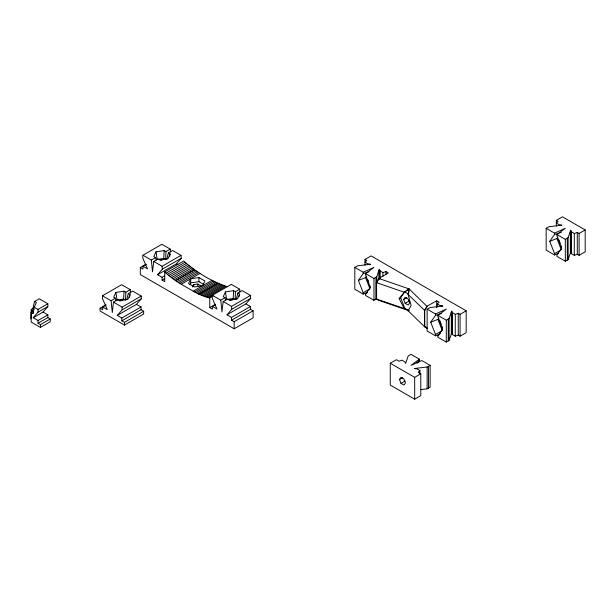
<?xml version="1.0" encoding="UTF-8"?>
<svg xmlns="http://www.w3.org/2000/svg" width="616" height="616" viewBox="0 0 616 616"><rect width="100%" height="100%" fill="white"/><g stroke="black" fill="none" stroke-linecap="round" stroke-linejoin="round"><path stroke-width="0.92" d="M125.856 292.23L125.564 300.169L123.624 299.045L117.079 300.061L115.877 292.454L124.055 291.191L125.856 292.23L130.246 289.689L130.615 293.308M165.966 251.597L165.681 259.544L163.733 258.42L157.188 259.428L155.994 251.829L164.172 250.558L165.966 251.597L170.239 249.126L170.517 251.844M235.42 291.691L235.135 299.638L233.187 298.514L226.642 299.53L225.448 291.922L233.626 290.66L235.42 291.691L239.693 289.227L239.97 291.938M123.624 299.045L124.055 291.191M163.733 258.42L164.172 250.558M233.187 298.514L233.626 290.66M170.239 249.126L161.862 244.29L142.943 255.209L142.696 257.842L147.494 268.899L142.943 266.274L142.943 269.038L140.302 267.521L140.302 274.574L234.188 328.775L253.107 317.848L253.107 310.795L250.473 309.278L231.554 320.197L231.554 317.433L250.473 306.514L250.473 309.278M427.134 328.236L424.501 326.711L408.077 310.741L411.118 305.544L408.077 294.425L408.562 294.148L409.055 288.896L378.755 278.455L376.361 282.605L376.361 298.922L378.994 300.446L409.055 310.741L404.75 308.262L400.67 297.744L404.75 291.945L409.055 288.896L426.896 306.252L436.713 300.854L439.108 302.24L437.314 303.973L437.314 306.822M38.03 320.497L38.03 323.261L47.848 317.594L47.848 314.83L38.03 320.497L33.233 317.733L43.058 312.058L47.848 306.529L47.848 303.765L39.224 298.791L34.588 301.463L32.802 308.547L31.247 309.44L30.8 318.857M126.688 299.807L128.251 293.609L130.045 294.648L127.851 299.368L119.673 300.631L117.879 299.599L113.483 302.133L112.289 312.505L111.088 300.754L102.472 295.772L102.472 298.537L107.261 309.602L102.71 306.976L102.71 309.74L100.077 308.216L100.077 310.988L124.501 325.086L143.659 314.029L143.659 311.257L141.025 309.74L121.868 320.805L121.868 318.033L141.025 306.976L141.025 309.74M166.797 259.174L168.361 252.976L170.155 254.015L167.968 258.735L159.79 260.006L157.989 258.966L153.715 261.438L152.522 271.802L151.32 260.052L142.943 255.209M236.251 299.276L237.815 293.077L239.609 294.117L237.422 298.837L229.244 300.1L227.443 299.068L223.169 301.532L221.976 311.904L220.774 300.154L212.389 295.31L212.15 297.936L216.94 309.001L212.389 306.375L212.389 309.14L209.756 307.615L209.756 297.936L213.051 296.042M31.247 309.44L32.294 310.048L31.2 312.404L32.995 313.444L34.196 307.222L36.383 302.502L34.588 301.463M129.429 297.335L130.045 294.648M169.546 256.703L170.155 254.015M239 296.804L239.609 294.117M376.769 282.436L376.769 276.738L379.325 269.338L380.195 270.994L380.195 278.594M437.314 303.973L440.063 305.559L442.927 306.06L430.122 307.538L427.134 309.155L435.512 313.991L446.292 309.155L437.914 315.377L437.914 316.716L442.704 329.067L437.914 335.882L437.914 337.221L446.292 342.065L449.095 340.34L449.095 318.495L451.721 311.134L452.521 312.751L452.521 334.596L455.27 336.19L458.265 335.15L460.067 336.19L466.173 332.663L466.173 310.81L371.094 255.917L364.988 259.444L364.988 265.142M449.095 340.34L451.721 332.986L451.721 311.134M556.34 220.343L558.135 221.375L556.34 223.108L559.097 224.694L561.954 225.194L549.149 226.673L546.161 228.29L554.546 233.133L565.319 228.29L556.941 234.511L556.941 235.859L561.73 248.202L556.941 255.016L556.941 256.364L565.319 261.199L568.121 259.475L568.121 237.63L570.747 230.276L571.548 231.885L571.548 253.73L574.305 255.324L577.3 254.285L579.094 255.324L585.2 251.798L585.2 229.953L562.447 216.817L556.34 220.343L556.34 226.041M568.121 259.475L570.747 252.121L570.747 230.276M32.995 313.444L33.695 311.935M115.877 292.454L113.691 297.181L115.485 298.213L116.154 300.747M155.994 251.829L153.8 256.549L155.594 257.58L156.264 260.114M190.721 278.786L188.527 283.506L194.517 286.964L202.695 285.701L204.882 280.981L198.899 277.523L190.721 278.786L190.721 282.937L189.99 284.507M192.615 287.025L193.709 284.661L197.805 284.03L200.793 285.762M225.448 291.922L223.254 296.642L225.048 297.682L225.718 300.215M378.994 278.594L376.599 282.744L376.599 299.06L404.265 308.539L409.055 310.741M426.896 306.252L424.501 310.402L424.501 326.711M424.74 326.85L424.74 310.533L427.134 306.391M367.336 292.223L363.186 294.086L363.186 292.739L358.397 280.395L363.186 273.581L363.186 272.233L354.808 267.398L357.796 265.781L370.532 264.264L367.737 263.802L364.988 262.208L366.782 260.483L364.988 259.444M358.397 280.395L365.581 277.631L366.543 276.268M376.769 298.583L373.966 300.308L365.581 295.464L365.581 294.125L370.37 287.31L365.581 274.959L365.581 273.62L373.966 267.398L363.186 272.233M403.665 299.476L405.159 297.343L408.154 299.076L409.648 302.933L408.154 305.059L405.159 303.334L403.665 299.476L406.853 297.628M440.486 333.61L435.512 335.843L435.512 334.496L430.723 322.153L435.512 315.338L435.512 313.991M430.723 322.153L437.914 319.388L438.869 318.025M399.476 379.479L400.978 377.354L403.973 379.079L405.467 382.936L403.973 385.069L400.978 383.337L399.476 379.479L402.702 377.616M417.563 363.055L419.357 360.499L419.357 359.151L410.972 354.315L408.177 356.04L405.613 363.432L404.75 361.785L401.994 360.191L398.999 361.23L396.365 359.705L390.259 363.232L390.259 385.085L414.683 399.183L420.79 395.657L420.79 373.812L418.156 372.287L419.958 370.562L417.201 368.969L414.406 368.514L427.15 366.997L430.137 365.38L421.752 360.537L410.972 365.38L419.357 359.151M558.689 253.114L554.546 254.978L554.546 253.638L549.757 241.287L554.546 234.473L554.546 233.133M549.757 241.287L556.941 238.523L557.896 237.16M404.75 308.262L404.265 308.539L399.145 298.629L404.265 292.223L409.055 288.896L408.077 294.425L424.74 310.533M33.233 317.733L38.03 312.197L47.848 306.529M121.868 318.033L117.317 315.407L122.107 309.879L141.264 298.814L141.264 296.05L132.648 291.075L128.251 293.609M164.564 275.914L162.1 277.339L157.55 274.705L162.339 269.177L181.258 258.258L181.019 255.347L172.634 250.512L168.361 252.976M117.317 315.407L136.475 304.35L141.264 298.814M157.55 274.705L176.469 263.787L181.258 258.258M231.554 317.433L227.004 314.807L231.793 309.278L250.712 298.352L250.473 295.449L242.088 290.613L237.815 293.077M227.004 314.807L245.923 303.88L250.712 298.352M365.581 273.62L373.966 278.455L376.769 276.738M437.914 315.377L446.292 320.212L449.095 318.495M556.941 234.511L565.319 239.355L568.121 237.63M365.581 294.125L367.552 292.33M437.914 335.882L439.223 334.68M416.739 362.893L419.357 360.499M420.643 389.589L427.15 388.842L430.137 387.225L430.137 365.38M363.186 292.739L369.923 288.819L365.581 277.631M554.546 253.638L560.529 250.15M435.512 334.496L442.25 330.576L442.25 326.78M34.196 307.222L38.03 309.432L47.848 303.765M151.32 260.052L155.594 257.58M38.03 323.261L40.425 324.647L50.242 318.973L50.242 321.737L40.425 327.412L31.2 322.083L31.2 312.404M140.302 267.521L146.061 264.195M142.943 266.274L146.231 264.372M102.472 295.772L121.629 284.715L130.246 289.689M153.715 261.438L162.1 266.274L181.019 255.347M111.088 300.754L115.485 298.213M100.077 308.216L105.906 304.851M102.71 306.976L106.037 305.051M162.1 277.339L162.1 280.103L164.734 281.62L164.734 271.941L183.653 261.022C196.389 272.133 211.188 281.497 227.335 286.679M164.734 271.941L166.074 273.158L185 262.231M166.074 273.158L167.429 274.336L186.348 263.417M167.429 274.336L168.792 275.491L187.711 264.564M162.1 280.103L164.564 278.678M168.792 275.491L170.155 276.599L189.074 265.681M170.155 276.599L171.533 277.685L190.452 266.759M113.483 302.133L122.107 307.115L141.264 296.05M171.533 277.685L172.911 278.732L191.83 267.806M172.911 278.732L174.297 279.741L193.216 268.822M175.537 280.611L194.456 269.692M174.297 279.741L175.683 280.719L194.602 269.793M175.683 280.719L177.077 281.658L195.996 270.732M177.077 281.658L178.471 282.559L197.39 271.633M178.471 282.559L179.864 283.422L198.783 272.503M179.864 283.422L181.258 284.253L200.177 273.327M121.868 320.805L124.501 322.322L143.659 311.257M181.258 284.253L193.231 291.16L212.15 280.241M193.231 291.16L194.633 291.945L213.552 281.027M194.633 291.945L196.027 292.692L214.945 281.774M196.027 292.692L197.42 293.401L216.339 282.482M197.42 293.401L198.806 294.071L217.733 283.144M198.96 294.14L217.879 283.214M198.806 294.071L200.2 294.694L219.119 283.776M200.2 294.694L201.578 295.287L220.505 284.361M201.578 295.287L202.964 295.834L221.883 284.908M202.964 295.834L204.335 296.335L223.254 285.408M204.335 296.335L205.706 296.796L224.624 285.878M205.706 296.796L207.061 297.22L225.98 286.294M207.061 297.22L208.416 297.597L231.316 284.384L239.693 289.227M220.774 300.154L225.048 297.682M209.756 307.615L215.515 304.296M212.389 306.375L215.685 304.473M223.169 301.532L231.554 306.375L250.473 295.449M231.554 320.197L234.188 321.721L253.107 310.795M378.755 278.455L388.334 272.926L385.939 271.548L382.944 272.58L380.195 270.994M399.145 298.629L400.67 297.744M405.159 303.334L409.155 301.031M408.077 310.741L408.562 310.464M571.548 231.885L574.305 233.479L577.3 232.44L579.094 233.479L585.2 229.953M452.521 312.751L455.27 314.337L458.265 313.305L460.067 314.337L466.173 310.81M400.978 383.337L405.005 381.011M390.259 363.232L414.683 377.339L420.79 373.812M363.186 273.581L369.084 271.718M554.546 234.473L561.284 232.347M435.512 315.338L441.41 313.475M160.622 260.214L162.254 259.96M190.721 282.937L198.899 281.674L203.388 284.261M119.689 300.97L122.145 300.593M230.076 300.315L232.525 299.93M208.416 297.597L209.756 297.936M554.546 254.978L546.161 250.142L546.161 228.29M408.562 294.148L404.75 291.945L404.265 292.223L376.361 282.605M363.186 294.086L354.808 289.243L354.808 267.398M435.512 335.843L427.134 331L427.134 309.155M176.469 263.787L177.986 264.664M245.923 303.88L250.473 306.514M136.475 304.35L141.025 306.976M43.058 312.058L47.848 314.83M32.802 308.547L34.103 309.294M47.848 317.594L50.242 318.973M425.525 326.765L426.896 328.097M570.747 252.121L571.548 253.73M451.721 332.986L452.521 334.596M558.735 239.562L560.237 243.42M556.941 238.523L561.284 249.711L561.284 245.923M439.708 320.42L441.202 324.278M437.914 319.388L442.25 330.576M367.683 279.441L368.576 281.751M231.554 306.375L231.793 309.278M162.1 266.274L162.339 269.177M579.094 233.479L579.094 255.324M577.3 232.44L577.3 254.285M574.305 233.479L574.305 255.324M570.354 231.192L570.354 253.045M567.298 238.415L567.298 260.268M565.319 239.355L565.319 261.199M460.067 314.337L460.067 336.19M458.265 313.305L458.265 335.15M455.27 314.337L455.27 336.19M451.32 312.058L451.32 333.903M448.271 319.281L448.271 341.125M446.292 320.212L446.292 342.065M436.713 300.854L436.713 307.507M428.513 366.52L428.513 388.365M427.15 366.997L427.15 388.842M419.958 370.562L419.958 373.411M414.683 377.339L414.683 399.183M385.939 271.548L385.939 274.397M382.944 272.58L382.944 276.384M379.325 269.338L379.325 278.84M378.994 270.301L378.994 279.803M375.945 277.523L375.945 299.368M373.966 278.455L373.966 300.308M369.923 285.97L369.923 287.872M234.188 321.721L234.188 328.775M198.899 277.523L198.899 281.674M197.805 284.03L197.805 286.71M193.709 284.661L193.709 286.448M124.501 322.322L124.501 325.086M122.107 307.115L122.107 309.879M40.425 324.647L40.425 327.412M38.03 309.432L38.03 312.197M32.294 310.048L32.294 311.804"/></g></svg>
